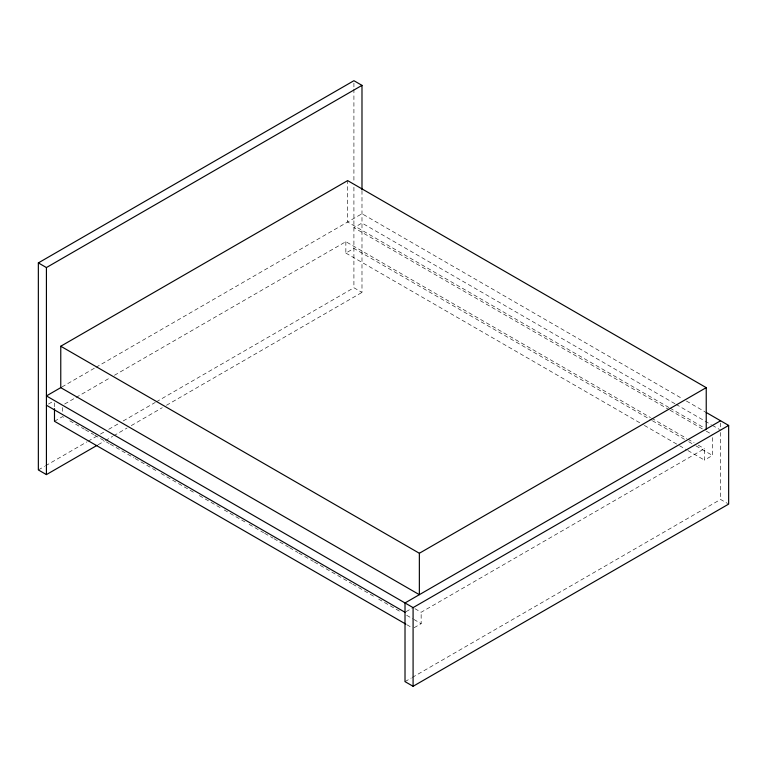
<?xml version="1.0" encoding="UTF-8"?>
<svg xmlns="http://www.w3.org/2000/svg" width="767" height="767" viewBox="0 0 767 767"><rect width="100%" height="100%" fill="white"/><g stroke="black" fill="none" stroke-linecap="round" stroke-linejoin="round"><path stroke-width="0.58" stroke-dasharray="3.83 2.88" d="M61.935 386.961L94.935 367.911M95.971 367.307L361.986 213.734L682.237 398.629M48.436 404.075L52.472 401.745M64.629 404.036L75.003 398.054M76.048 397.45L110.285 377.68M114.436 375.284L345.85 241.682L650.55 417.603M54.486 421.284L62.558 416.625L65.665 418.418M345.85 241.682L345.85 253.072L353.913 248.412L651.365 420.143M38.35 469.941L44.553 466.355M45.589 465.761L86.978 441.859M88.013 441.265L96.287 436.49M100.429 434.093L104.571 431.706M108.703 429.319L119.048 423.346M123.19 420.958L155.26 402.435M156.295 401.841L353.913 287.75L361.986 292.409L361.986 191.146M98.147 444.726L104.36 441.15M105.395 440.546L112.634 436.365M113.669 435.771L127.121 428.005M131.262 425.618L162.297 407.689M166.439 405.302L361.986 292.409M406.021 611.692L413.087 607.617M414.937 608.682L421.15 612.277L704.442 448.714L704.442 460.104L712.514 455.445L712.514 437.046M414.094 627.732L421.15 623.657L421.15 612.277M405.014 681.633L411.227 678.047M412.262 677.453L720.577 499.442L727.643 503.516M686.379 401.016L705.036 411.793M674.979 403.758L361.986 223.053L353.913 227.703L668.987 409.607M676.015 404.353L711.258 424.697M712.294 425.292L719.542 429.482M668.929 407.507L347.643 222.018L347.643 180.609M669.965 408.102L704.164 427.852M670.022 410.211L705.256 430.555M706.292 431.15L712.514 434.745M651.586 418.197L686.829 438.542M687.865 439.146L694.077 442.732M698.229 445.128L704.442 448.714M652.401 420.738L684.528 439.29M688.68 441.687L694.892 445.272M695.928 445.867L712.514 455.445M345.85 253.072L643.292 424.803M644.338 425.397L678.536 445.148M679.572 445.742L686.829 449.932M687.865 450.526L704.442 460.104M69.807 420.815L84.322 429.194M85.358 429.788L93.651 434.573M94.686 435.177L109.192 443.556M110.227 444.151L134.072 457.918M135.107 458.513L156.871 471.082M161.012 473.469L195.211 493.219M199.362 495.607L220.091 507.581M224.232 509.969L244.961 521.934M249.112 524.331L263.618 532.71M264.653 533.305L272.947 538.098M273.982 538.693L288.488 547.072M289.533 547.667L297.817 552.451M298.852 553.055L313.367 561.434M314.403 562.029L351.717 583.572M352.753 584.166L374.517 596.736M378.658 599.123L399.386 611.098M406.644 615.287L412.857 618.873M413.902 619.468L421.15 623.657M406.865 624.731L411.016 627.118M720.577 423.096L720.577 430.086M720.577 432.473L720.577 499.442M353.913 83.104L353.913 87.889M353.913 89.087L353.913 182.431M353.913 187.225L353.913 287.75M62.558 407.517L62.558 412.071M54.486 402.886L54.486 407.478"/><path stroke-width="1.15" d="M97.112 445.33L46.423 474.6L38.35 469.941L38.35 262.899L353.913 80.708L361.986 85.367L361.986 189.957M38.35 262.899L46.423 267.558L361.986 85.367M60.766 346.233L419.357 553.266L419.357 594.674L60.766 387.642L60.766 346.233L347.643 180.609L706.234 387.642L706.234 429.05M60.9 387.556L46.423 395.925L413.087 607.617L728.65 425.426L728.65 504.101L413.087 686.292L405.014 681.633L405.014 602.958L720.577 420.767M419.357 553.266L706.234 387.642M706.071 412.387L728.65 425.426M46.423 405.235L405.014 612.277M405.829 624.127L54.486 421.284L54.486 408.629M413.087 607.617L413.087 686.292M46.423 267.558L46.423 474.6"/></g></svg>
